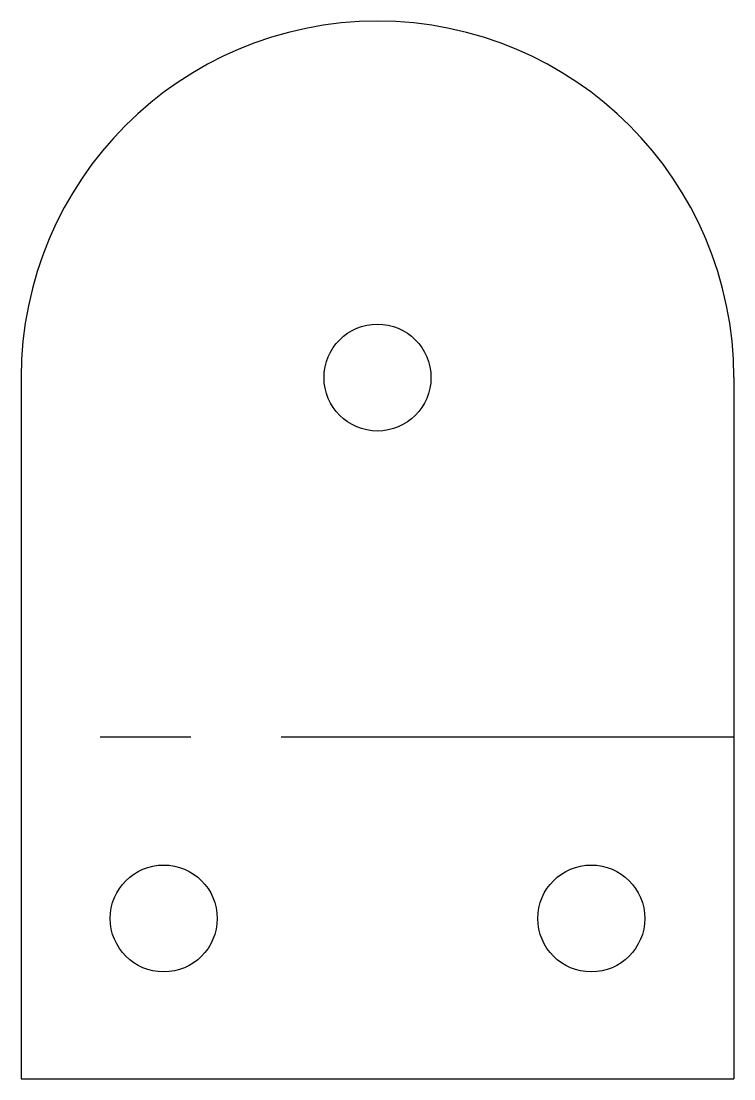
# Model space of a CAD drawing. Header units: millimetres. Extents: x -20 to 0, y -9.2 to 20.5.
import ezdxf

# ---------------------------------------------------------------- set-up
doc = ezdxf.new("R2010")
doc.units = ezdxf.units.MM
doc.linetypes.add('CENTERX2', pattern=[20.32, 12.7, -2.54, 2.54, -2.54])
doc.layers.add('PLIEGUES', color=72, linetype='CENTERX2')

msp = doc.modelspace()

# ---------------------------------------------------------------- linework, layer by layer
for p, q in [((-20, 10.5), (-20, -9.178)), ((0, 10.5), (0, -9.178)), ((-20, -9.178), (0, -9.178))]:
    msp.add_line(p, q)
for centre in [(-10, 10.5), (-16, -4.678), (-4, -4.678)]:
    msp.add_circle(centre, 1.5)
msp.add_arc((-10, 10.5), 10, 0, 180)
at = {"layer": 'PLIEGUES', "color": 3}
msp.add_line((0, 0.411), (-20, 0.411), dxfattribs=at)

doc.saveas('drawing.dxf')
